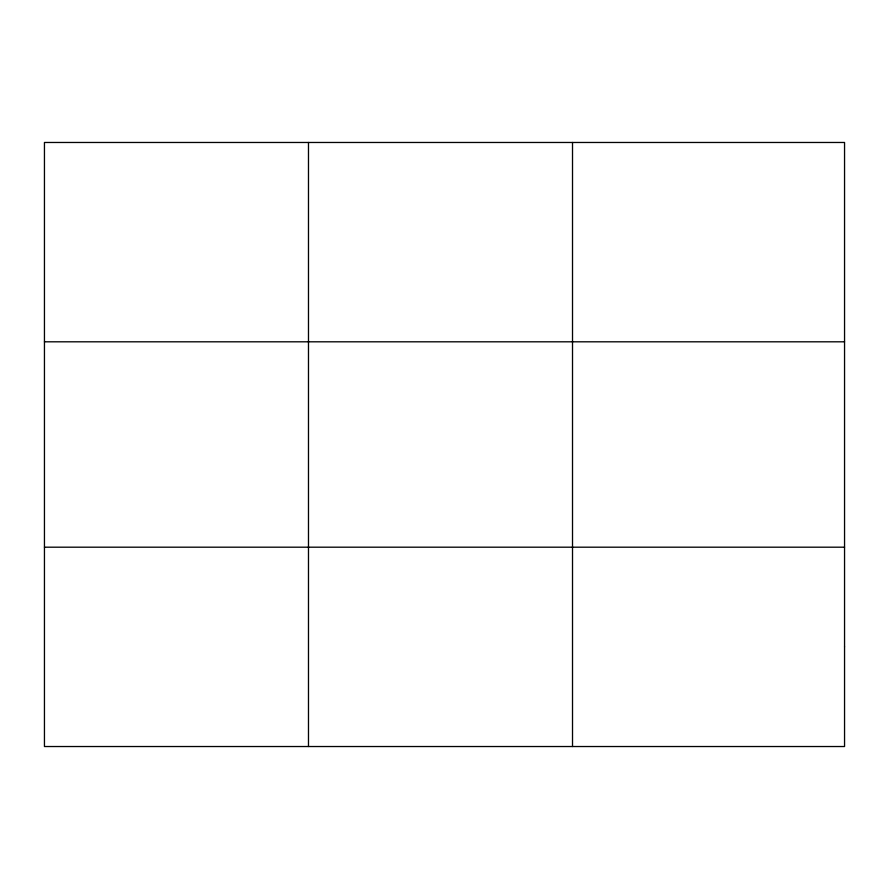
<?xml version="1.0" encoding="UTF-8"?>
<svg xmlns="http://www.w3.org/2000/svg" width="889" height="889" viewBox="0 0 889 889"><rect width="100%" height="100%" fill="white"/><g stroke="black" fill="none" stroke-linecap="round" stroke-linejoin="round"><path stroke-width="1.33" d="M308.483 142.473L308.483 746.527M572.516 142.473L572.516 746.527M44.45 341.809L844.55 341.809M44.45 547.191L844.55 547.191M844.55 646.859L844.55 746.527L44.45 746.527L44.45 142.473L844.55 142.473L844.55 646.859"/></g></svg>
